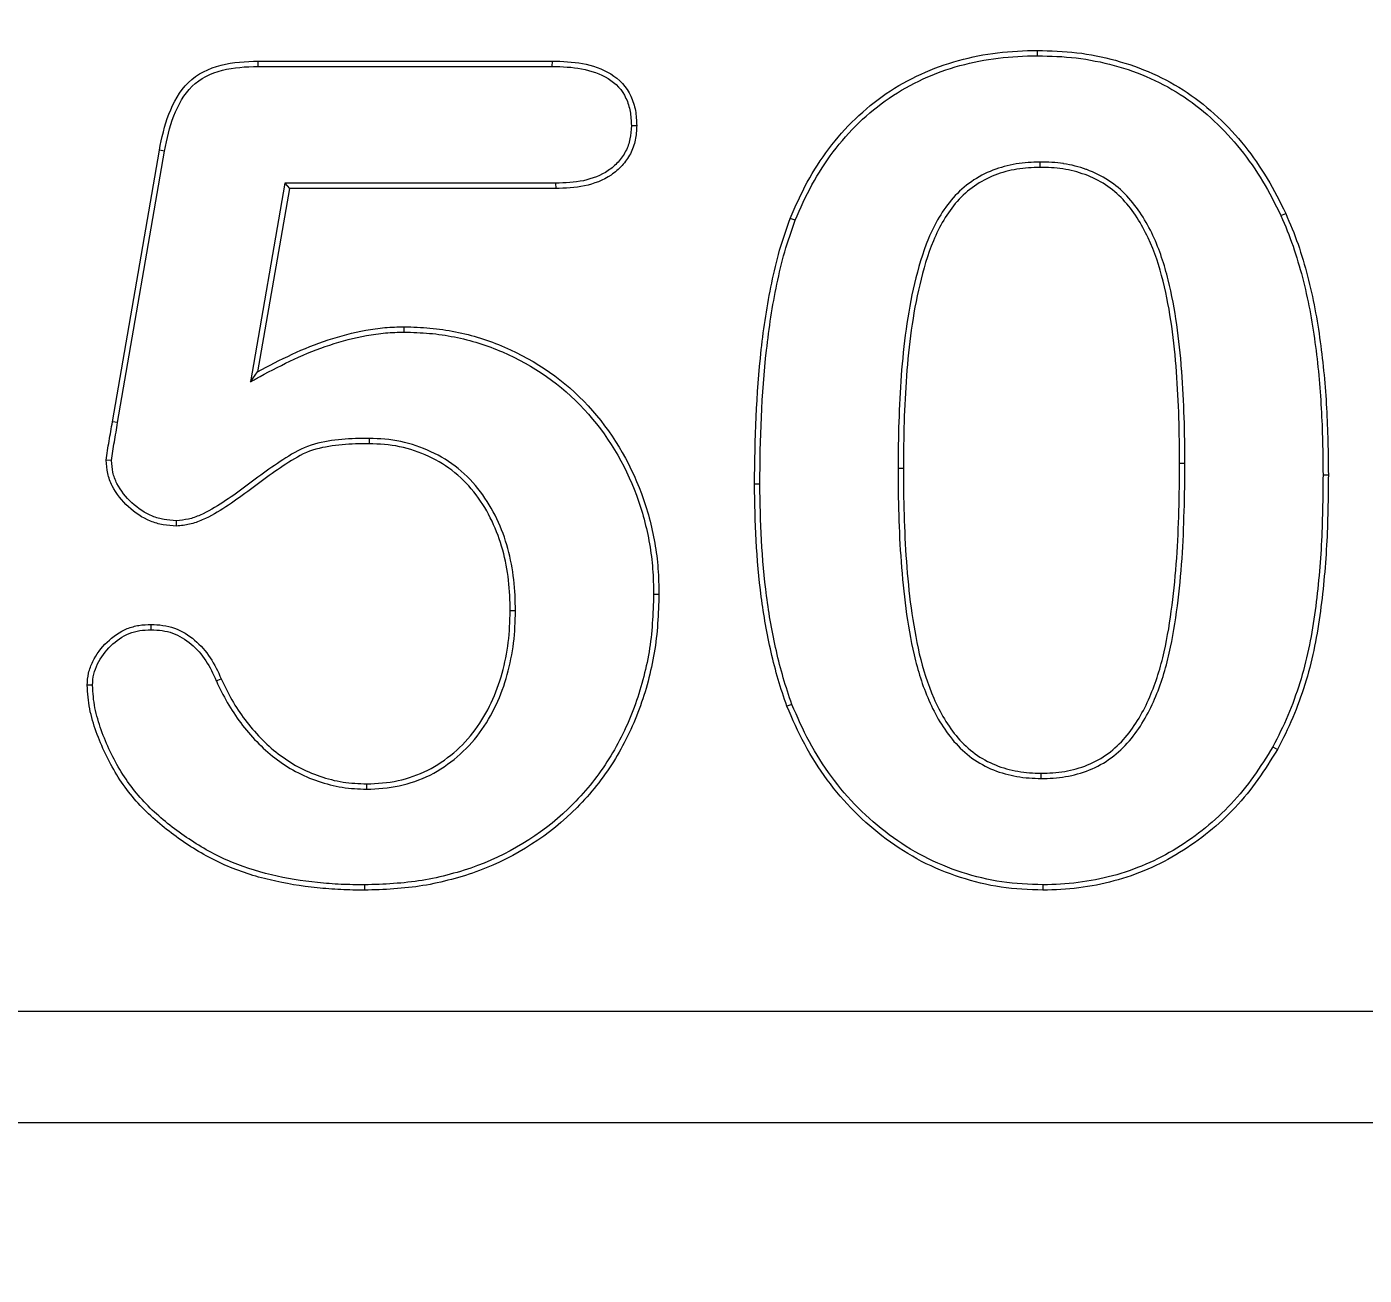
# Model space of a CAD drawing. Header units: millimetres. Extents: x 13 to 608, y 13 to 467.
# Drawn here: x 107.98 to 113.49, y 101.41 to 106.55 of the extents above; entities that cross this region are included whole.
import ezdxf

# ---------------------------------------------------------------- set-up
doc = ezdxf.new("R2010")
doc.units = ezdxf.units.MM
doc.header["$LTSCALE"] = 2.222222
for name, color, linetype, lineweight in [('Dimension (ANSI)', 7, 'Continuous', 9), ('Visible (ANSI)', 7, 'Continuous', 9), ('Visible Narrow (ANSI)', 7, 'Continuous', 9)]:
    doc.layers.add(name, color=color, linetype=linetype, lineweight=lineweight)
doc.styles.add('Note Text (ANSI)', font='arial.ttf')
doc.dimstyles.new('Default - mm (ANSI)', dxfattribs={"dimscale": 2.222222, "dimtxt": 2, "dimasz": 2, "dimexe": 3.175, "dimexo": 1, "dimgap": 0.8, "dimtad": 0, "dimtih": 1, "dimtoh": 1, "dimrnd": 1e-08, "dimzin": 4, "dimdsep": 46, "dimtxsty": 'Note Text (ANSI)', "dimblk": 'Filled-1', "dimcen": 0.09, "dimdle": 10, "dimclrd": 256, "dimclre": 256, "dimclrt": 256, "dimadec": 1, "dimazin": 0, "dimtfac": 1.524, "dimtofl": 0, "dimtmove": 0, "dimatfit": 3, "dimfxl": 1, "dimtolj": 1, "dimtzin": 0, "dimlwd": -1, "dimlwe": -1, "dimarcsym": 0})

# ---------------------------------------------------------------- blocks, each defined once
blk = doc.blocks.new('Filled-1')
at = {"color": 0}
for p, q in [((0, 0), (-1, 0.15)), ((-1, 0.15), (-1, -0.15)), ((-1, 0), (0, 0)), ((-1, -0.15), (0, 0))]:
    blk.add_line(p, q, dxfattribs=at)
at = {"color": 0, "flags": 128}
blk.add_lwpolyline([(-1, -0.15), (0, 0), (-1, 0.15), (-1, -0.15)], dxfattribs=at)
at = {"color": 0}
blk.add_solid([(-1, -0.15), (0, 0), (-1, 0.15), (-1, -0.15)], dxfattribs=at)
blk = doc.blocks.new('*D34')
at = {"layer": 'Defpoints', "color": 0, "transparency": 16777216}
for p in [(170.1942, 133.0437), (57.1942, 81.0437), (139.9513, 81.0437)]:
    blk.add_point(p, dxfattribs=at)
at = {"layer": 'Dimension (ANSI)', "transparency": 16777216}
for p, q in [((167.9719, 133.0437), (132.8958, 133.0437)), ((139.9513, 128.5992), (139.9513, 114.1005)), ((139.9513, 85.4881), (139.9513, 96.7544)), ((59.4164, 81.0437), (147.0069, 81.0437))]:
    blk.add_line(p, q, dxfattribs=at)
at = {"layer": 'Dimension (ANSI)', "transparency": 16777216, "xscale": 4.444444444444445, "yscale": 4.444444444444445, "zscale": 4.444444444444445}
for p, rotation in [((139.9513, 133.0437), 90), ((139.9513, 81.0437), 270)]:
    blk.add_blockref('Filled-1', p, dxfattribs=dict(at, rotation=rotation))
at = {"layer": 'Dimension (ANSI)', "transparency": 16777216, "char_height": 4.44444, "attachment_point": 5, "style": 'Note Text (ANSI)'}
for s, insert in [('\\A1; 52.00', (139.9513, 109.4744)), ('\\A1;[2.05]', (139.9513, 100.8014))]:
    blk.add_mtext(s, dxfattribs=dict(at, insert=insert))
blk = doc.blocks.new('*D35')
at = {"layer": 'Defpoints', "color": 0, "transparency": 16777216}
for p in [(170.1942, 133.0437), (170.1942, 119.7735), (57.1942, 81.0437)]:
    blk.add_point(p, dxfattribs=at)
at = {"layer": 'Dimension (ANSI)', "transparency": 16777216}
for p, q in [((170.1942, 130.8214), (170.1942, 112.718)), ((57.1942, 83.2659), (57.1942, 126.8291)), ((61.6386, 119.7735), (102.5871, 119.7735)), ((165.7497, 119.7735), (126.561, 119.7735))]:
    blk.add_line(p, q, dxfattribs=at)
at = {"layer": 'Dimension (ANSI)', "transparency": 16777216, "xscale": 4.444444444444445, "yscale": 4.444444444444445, "zscale": 4.444444444444445, "rotation": 180}
blk.add_blockref('Filled-1', (57.1942, 119.7735), dxfattribs=at)
at = {"layer": 'Dimension (ANSI)', "transparency": 16777216, "xscale": 4.444444444444445, "yscale": 4.444444444444445, "zscale": 4.444444444444445}
blk.add_blockref('Filled-1', (170.1942, 119.7735), dxfattribs=at)
at = {"layer": 'Dimension (ANSI)', "transparency": 16777216, "attachment_point": 5, "style": 'Note Text (ANSI)'}
for s, insert, char_height in [('\\A1; 113.00', (114.5741, 123.822), 4.444444), ('\\A1;[4.45]', (114.5741, 115.1566), 4.44444)]:
    blk.add_mtext(s, dxfattribs=dict(at, insert=insert, char_height=char_height))

msp = doc.modelspace()

# ---------------------------------------------------------------- linework, layer by layer
at = {"layer": 'Visible (ANSI)'}
for p, q in [((112.1464, 106.4343), (112.1465, 106.4562)), ((108.937, 106.4124), (110.149, 106.4124)), ((108.9373, 106.3905), (108.937, 106.4124)), ((110.1488, 106.3905), (110.149, 106.4124)), ((108.9373, 106.3905), (110.1488, 106.3905)), ((110.4744, 106.1466), (110.4963, 106.1465)), ((108.3375, 104.9276), (108.531, 106.046)), ((108.3591, 104.924), (108.5525, 106.042)), ((108.5525, 106.042), (108.531, 106.046)), ((112.1566, 105.9968), (112.1568, 105.9749)), ((109.0478, 105.9093), (108.9056, 105.0915)), ((109.0478, 105.9093), (109.0662, 105.8874)), ((110.1623, 105.9093), (109.0478, 105.9093)), ((110.1623, 105.9093), (110.1627, 105.8874)), ((109.0662, 105.8874), (108.935, 105.1327)), ((110.1627, 105.8874), (109.0662, 105.8874)), ((111.149, 105.7571), (111.1286, 105.765)), ((113.1486, 105.7764), (113.1685, 105.7856)), ((109.5392, 105.2968), (109.5393, 105.3187)), ((108.9056, 105.0915), (108.935, 105.1327)), ((109.3946, 104.8593), (109.3944, 104.8374)), ((108.3342, 104.7687), (108.3122, 104.7691)), ((108.6003, 104.5203), (108.6007, 104.4983)), ((110.566, 104.2175), (110.5879, 104.2174)), ((109.9973, 104.149), (109.9754, 104.149)), ((108.4969, 104.0718), (108.4968, 104.0937)), ((108.7654, 103.8609), (108.7853, 103.8701)), ((108.2555, 103.8434), (108.2336, 103.8435)), ((111.1354, 103.7645), (111.115, 103.7566)), ((113.1152, 103.5897), (113.1343, 103.5789)), ((109.3847, 103.4155), (109.3848, 103.4374)), ((112.1615, 103.4593), (112.1615, 103.4812)), ((109.3758, 103.0218), (109.3759, 102.9999)), ((112.1692, 103.0218), (112.1691, 102.9999)), ((101.6942, 102.0437), (125.6942, 102.0437))]:
    msp.add_line(p, q, dxfattribs=at)
for points, knots in [([(111.1286, 105.765), (111.1501, 105.8154), (111.1724, 105.8656), (111.2253, 105.9615), (111.2549, 106.0078), (111.3538, 106.1392), (111.4334, 106.2165), (111.5692, 106.3092), (111.6173, 106.3358), (111.7168, 106.3818), (111.7686, 106.4001), (111.8742, 106.4293), (111.9281, 106.4399), (112.0369, 106.4532), (112.0917, 106.4552), (112.1465, 106.4562)], [0, 0, 0, 0, 0.000162455, 0.000162455, 0.00032491, 0.00032491, 0.00064982, 0.00064982, 0.000812275, 0.000812275, 0.00097473, 0.00097473, 0.001137185, 0.001137185, 0.00129964, 0.00129964, 0.00129964, 0.00129964]), ([(112.1465, 106.4562), (112.2006, 106.4549), (112.2548, 106.4533), (112.3623, 106.4404), (112.4156, 106.4297), (112.5723, 106.3869), (112.6729, 106.3431), (112.8527, 106.2223), (112.932, 106.1467), (113.0335, 106.0199), (113.0646, 105.9755), (113.1203, 105.8826), (113.1445, 105.8341), (113.1685, 105.7856)], [0, 0, 0, 0, 0.000160654, 0.000160654, 0.000321308, 0.000321308, 0.000642615, 0.000642615, 0.000963923, 0.000963923, 0.001124577, 0.001124577, 0.001285231, 0.001285231, 0.001285231, 0.001285231]), ([(108.531, 106.046), (108.5408, 106.0962), (108.5515, 106.1466), (108.5888, 106.242), (108.614, 106.2881), (108.687, 106.3602), (108.7351, 106.3827), (108.8343, 106.4085), (108.8859, 106.411), (108.937, 106.4124)], [0, 0, 0, 0, 0.0001518237, 0.0001518237, 0.0003036473, 0.0003036473, 0.000455471, 0.000455471, 0.0006072947, 0.0006072947, 0.0006072947, 0.0006072947]), ([(110.149, 106.4124), (110.1905, 106.4114), (110.2323, 106.4099), (110.3141, 106.3944), (110.3543, 106.3812), (110.4253, 106.3378), (110.4546, 106.3059), (110.4808, 106.2491), (110.4872, 106.229), (110.4945, 106.1882), (110.4954, 106.1673), (110.4963, 106.1465)], [0, 0, 0, 0, 0.000123318, 0.000123318, 0.0002466361, 0.0002466361, 0.0003699541, 0.0003699541, 0.0004316131, 0.0004316131, 0.0004932721, 0.0004932721, 0.0004932721, 0.0004932721]), ([(111.149, 105.7571), (111.1704, 105.8073), (111.1922, 105.856), (111.244, 105.9502), (111.2731, 105.9955), (111.3699, 106.1243), (111.4476, 106.1997), (111.5806, 106.2905), (111.6273, 106.3163), (111.7252, 106.3616), (111.7752, 106.3792), (111.8793, 106.408), (111.9317, 106.4183), (112.0385, 106.4314), (112.0917, 106.4334), (112.1464, 106.4343)], [0, 0, 0, 0, 0.000158722, 0.000158722, 0.000318062, 0.000318062, 0.000636741, 0.000636741, 0.00079608, 0.00079608, 0.000955419, 0.000955419, 0.001114759, 0.001114759, 0.001273674, 0.001273674, 0.001273674, 0.001273674]), ([(112.1464, 106.4343), (112.2005, 106.433), (112.2534, 106.4315), (112.3586, 106.4188), (112.4108, 106.4084), (112.5646, 106.3663), (112.663, 106.3234), (112.8382, 106.2057), (112.916, 106.1317), (113.0158, 106.0069), (113.0464, 105.9634), (113.101, 105.8723), (113.1247, 105.8248), (113.1486, 105.7764)], [0, 0, 0, 0, 0.000157286, 0.000157286, 0.000314997, 0.000314997, 0.000630418, 0.000630418, 0.00094584, 0.00094584, 0.001103551, 0.001103551, 0.001260714, 0.001260714, 0.001260714, 0.001260714]), ([(108.5525, 106.042), (108.5623, 106.0922), (108.5726, 106.1407), (108.6084, 106.2321), (108.6326, 106.2757), (108.6991, 106.3415), (108.743, 106.3622), (108.8373, 106.3866), (108.8861, 106.3891), (108.9373, 106.3905)], [0, 0, 0, 0, 0.0001439918, 0.0001439918, 0.0002882148, 0.0002882148, 0.0004324379, 0.0004324379, 0.0005763771, 0.0005763771, 0.0005763771, 0.0005763771]), ([(110.1488, 106.3905), (110.1903, 106.3895), (110.2303, 106.388), (110.308, 106.3733), (110.3459, 106.3607), (110.4109, 106.321), (110.4363, 106.2933), (110.4602, 106.2416), (110.466, 106.2233), (110.4726, 106.1865), (110.4735, 106.1671), (110.4744, 106.1466)], [0, 0, 0, 0, 0.0001146456, 0.0001146456, 0.000229547, 0.000229547, 0.0003444485, 0.0003444485, 0.0004018993, 0.0004018993, 0.0004583508, 0.0004583508, 0.0004583508, 0.0004583508]), ([(110.4744, 106.1466), (110.4733, 106.1271), (110.4722, 106.1088), (110.4651, 106.0741), (110.4591, 106.0572), (110.4425, 106.0256), (110.4317, 106.0105), (110.4076, 105.9833), (110.3942, 105.9716), (110.3488, 105.9415), (110.3135, 105.9277), (110.2402, 105.9125), (110.2018, 105.9108), (110.1623, 105.9093)], [0, 0, 0, 0, 0.0000539712, 0.0000539712, 0.0001089401, 0.0001089401, 0.0001639089, 0.0001639089, 0.0002188777, 0.0002188777, 0.0003288154, 0.0003288154, 0.0004383748, 0.0004383748, 0.0004383748, 0.0004383748]), ([(110.4963, 106.1465), (110.4952, 106.1266), (110.4941, 106.1067), (110.4861, 106.0678), (110.4794, 106.0488), (110.4609, 106.0136), (110.4492, 105.9972), (110.4228, 105.9675), (110.4077, 105.9543), (110.358, 105.9214), (110.3202, 105.9067), (110.2423, 105.8906), (110.2023, 105.8889), (110.1627, 105.8874)], [0, 0, 0, 0, 0.0000592438, 0.0000592438, 0.0001184875, 0.0001184875, 0.0001777313, 0.0001777313, 0.0002369751, 0.0002369751, 0.0003554626, 0.0003554626, 0.0004739501, 0.0004739501, 0.0004739501, 0.0004739501]), ([(112.1566, 105.9968), (112.1564, 105.9968), (112.1562, 105.9968), (112.156, 105.9968), (112.1246, 105.9958), (112.0912, 105.9945), (112.0258, 105.9833), (111.9939, 105.9748), (111.9004, 105.9391), (111.8439, 105.8992), (111.7555, 105.7995), (111.7227, 105.7417), (111.6727, 105.6213), (111.655, 105.5594), (111.6106, 105.3721), (111.5952, 105.2451), (111.5756, 104.9911), (111.5734, 104.8637), (111.5723, 104.7371), (111.5723, 104.7371), (111.5723, 104.737), (111.5723, 104.737)], [0, 0, 0, 0, 0.000000601, 0.000000601, 0.000000601, 0.00009667, 0.00009667, 0.00019274, 0.00019274, 0.000384878, 0.000384878, 0.000577017, 0.000577017, 0.000769155, 0.000769155, 0.001153433, 0.001153433, 0.00153771, 0.00153771, 0.00153771, 0.001537824, 0.001537824, 0.001537824, 0.001537824]), ([(112.1568, 105.9749), (112.1251, 105.9739), (112.0934, 105.9727), (112.031, 105.962), (112.0001, 105.9538), (111.9114, 105.9199), (111.8581, 105.8823), (111.774, 105.7874), (111.7422, 105.7316), (111.6936, 105.6146), (111.6761, 105.5535), (111.6323, 105.3688), (111.617, 105.2426), (111.5974, 104.9902), (111.5952, 104.8635), (111.5942, 104.7369)], [0, 0, 0, 0, 0.00009405, 0.00009405, 0.0001881, 0.0001881, 0.0003762, 0.0003762, 0.0005643, 0.0005643, 0.0007524, 0.0007524, 0.0011286, 0.0011286, 0.001504799, 0.001504799, 0.001504799, 0.001504799]), ([(112.7535, 104.7554), (112.7533, 104.882), (112.7502, 105.0084), (112.7406, 105.1346), (112.7405, 105.1367), (112.7403, 105.1389), (112.7401, 105.1411), (112.7305, 105.2655), (112.7151, 105.3903), (112.6849, 105.5116), (112.6693, 105.5743), (112.6493, 105.6358), (112.622, 105.694), (112.5943, 105.753), (112.5598, 105.809), (112.5148, 105.8572), (112.4693, 105.9059), (112.4121, 105.9431), (112.3497, 105.9656), (112.349, 105.9658), (112.3483, 105.9661), (112.3476, 105.9663), (112.3174, 105.9771), (112.2862, 105.9852), (112.2543, 105.99), (112.2541, 105.9901), (112.2539, 105.9901), (112.2537, 105.9901), (112.2217, 105.995), (112.1895, 105.9961), (112.1572, 105.9968), (112.157, 105.9968), (112.1568, 105.9968), (112.1566, 105.9968)], [0, 0, 0, 0, 0.000379278, 0.000379278, 0.000379278, 0.000385795, 0.000385795, 0.000385795, 0.000760203, 0.000760203, 0.000760203, 0.000953806, 0.000953806, 0.000953806, 0.001149746, 0.001149746, 0.001149746, 0.001348008, 0.001348008, 0.001348008, 0.001350282, 0.001350282, 0.001350282, 0.001446172, 0.001446172, 0.001446172, 0.001446731, 0.001446731, 0.001446731, 0.001542595, 0.001542595, 0.001542595, 0.00154318, 0.00154318, 0.00154318, 0.00154318]), ([(112.7317, 104.7554), (112.7314, 104.8813), (112.7283, 105.0073), (112.7093, 105.2585), (112.6942, 105.3841), (112.6485, 105.5675), (112.629, 105.6277), (112.5754, 105.7418), (112.5419, 105.7962), (112.4558, 105.8883), (112.4016, 105.9236), (112.3127, 105.9556), (112.2821, 105.9637), (112.2198, 105.9732), (112.1882, 105.9742), (112.1568, 105.9749)], [0, 0, 0, 0, 0.000377163, 0.000377163, 0.000754326, 0.000754326, 0.000942908, 0.000942908, 0.001131489, 0.001131489, 0.001320071, 0.001320071, 0.001414362, 0.001414362, 0.001508652, 0.001508652, 0.001508652, 0.001508652]), ([(110.9817, 104.6706), (110.9827, 104.8555), (110.9886, 105.0407), (111.0195, 105.3165), (111.0332, 105.4081), (111.0617, 105.5439), (111.0722, 105.5889), (111.0975, 105.6779), (111.113, 105.7215), (111.1286, 105.765)], [0, 0, 0, 0, 0.000555535, 0.000555535, 0.000833303, 0.000833303, 0.000972187, 0.000972187, 0.001111071, 0.001111071, 0.001111071, 0.001111071]), ([(111.0035, 104.6706), (111.0045, 104.8551), (111.0105, 105.0395), (111.0411, 105.3135), (111.0548, 105.4044), (111.083, 105.539), (111.0935, 105.5837), (111.1183, 105.671), (111.1334, 105.7136), (111.149, 105.7571)], [0, 0, 0, 0, 0.000551656, 0.000551656, 0.000827557, 0.000827557, 0.000965507, 0.000965507, 0.001102825, 0.001102825, 0.001102825, 0.001102825]), ([(113.1486, 105.7764), (113.1667, 105.7344), (113.1841, 105.6934), (113.2133, 105.6085), (113.2259, 105.5648), (113.2605, 105.4334), (113.2768, 105.3442), (113.3015, 105.1642), (113.3096, 105.0736), (113.3201, 104.8919), (113.3215, 104.8011), (113.3223, 104.7096)], [0, 0, 0, 0, 0.000135406, 0.000135406, 0.000271369, 0.000271369, 0.000543296, 0.000543296, 0.000815223, 0.000815223, 0.001086963, 0.001086963, 0.001086963, 0.001086963]), ([(113.1685, 105.7856), (113.1866, 105.7435), (113.2045, 105.7014), (113.2342, 105.6148), (113.2469, 105.5708), (113.2819, 105.4381), (113.2984, 105.3479), (113.3232, 105.1665), (113.3314, 105.0753), (113.342, 104.8926), (113.3434, 104.8011), (113.3442, 104.7096)], [0, 0, 0, 0, 0.00013706, 0.00013706, 0.000274121, 0.000274121, 0.000548242, 0.000548242, 0.000822363, 0.000822363, 0.001096484, 0.001096484, 0.001096484, 0.001096484]), ([(108.935, 105.1327), (109.0281, 105.1842), (109.1243, 105.2313), (109.2763, 105.281), (109.3278, 105.2948), (109.4066, 105.3087), (109.433, 105.3127), (109.486, 105.3175), (109.5126, 105.3181), (109.5393, 105.3187)], [0, 0, 0, 0, 0.0003187421, 0.0003187421, 0.0004781131, 0.0004781131, 0.0005577986, 0.0005577986, 0.0006374842, 0.0006374842, 0.0006374842, 0.0006374842]), ([(109.5393, 105.3187), (109.5746, 105.3176), (109.61, 105.3165), (109.6803, 105.3103), (109.7154, 105.3052), (109.8194, 105.2844), (109.8872, 105.2633), (110.0819, 105.1791), (110.2007, 105.0969), (110.3921, 104.8889), (110.4664, 104.7655), (110.5401, 104.5667), (110.5585, 104.4981), (110.5768, 104.3937), (110.5813, 104.3585), (110.5863, 104.2881), (110.5871, 104.2527), (110.5879, 104.2174)], [0, 0, 0, 0, 0.000105049, 0.000105049, 0.000210098, 0.000210098, 0.000420196, 0.000420196, 0.000840392, 0.000840392, 0.001260588, 0.001260588, 0.001470686, 0.001470686, 0.001575735, 0.001575735, 0.001680784, 0.001680784, 0.001680784, 0.001680784]), ([(108.9056, 105.0915), (108.9189, 105.0989), (108.9322, 105.1062), (108.9456, 105.1136), (109.0384, 105.1648), (109.1327, 105.2111), (109.2823, 105.2599), (109.3326, 105.2734), (109.4099, 105.2871), (109.4358, 105.2909), (109.487, 105.2956), (109.5126, 105.2962), (109.5392, 105.2968)], [0, 0, 0, 0, 0.0000451342, 0.0000451342, 0.0000451342, 0.000359879, 0.000359879, 0.0005172514, 0.0005172514, 0.0005959377, 0.0005959377, 0.0006740786, 0.0006740786, 0.0006740786, 0.0006740786]), ([(109.5392, 105.2968), (109.5743, 105.2957), (109.6091, 105.2947), (109.6776, 105.2886), (109.7118, 105.2836), (109.8137, 105.2633), (109.8798, 105.2426), (110.0706, 105.1601), (110.1866, 105.0799), (110.374, 104.8763), (110.4469, 104.7553), (110.5191, 104.5604), (110.5372, 104.493), (110.5551, 104.3906), (110.5595, 104.3562), (110.5645, 104.2874), (110.5653, 104.2526), (110.566, 104.2175)], [0, 0, 0, 0, 0.000102453, 0.000102453, 0.000205447, 0.000205447, 0.000411434, 0.000411434, 0.000823408, 0.000823408, 0.001235382, 0.001235382, 0.001441369, 0.001441369, 0.001544362, 0.001544362, 0.001646814, 0.001646814, 0.001646814, 0.001646814]), ([(108.3122, 104.7691), (108.3145, 104.7957), (108.3196, 104.8221), (108.3287, 104.8748), (108.3331, 104.9012), (108.3375, 104.9276)], [0, 0, 0, 0, 0.0000802843, 0.0000802843, 0.0001605686, 0.0001605686, 0.0001605686, 0.0001605686]), ([(108.3342, 104.7687), (108.3364, 104.7931), (108.3413, 104.8189), (108.3502, 104.8712), (108.3547, 104.8976), (108.3591, 104.924)], [0, 0, 0, 0, 0.0000777844, 0.0000777844, 0.0001571901, 0.0001571901, 0.0001571901, 0.0001571901]), ([(109.3946, 104.8593), (109.3945, 104.8593), (109.3943, 104.8593), (109.3942, 104.8593), (109.3574, 104.859), (109.3196, 104.8586), (109.2442, 104.8513), (109.207, 104.846), (109.1316, 104.8254), (109.095, 104.8069), (109.0318, 104.7663), (109.0011, 104.7461), (108.91, 104.6813), (108.8524, 104.635), (108.7623, 104.5757), (108.7311, 104.5578), (108.6828, 104.5365), (108.6667, 104.5307), (108.6351, 104.5236), (108.6182, 104.5219), (108.6003, 104.5203)], [0, 0, 0, 0, 0.000000479, 0.000000479, 0.000000479, 0.0001117507, 0.0001117507, 0.0002230223, 0.0002230223, 0.0003342939, 0.0003342939, 0.0004455656, 0.0004455656, 0.0006681088, 0.0006681088, 0.0007793805, 0.0007793805, 0.0008350163, 0.0008350163, 0.0008890037, 0.0008890037, 0.0008890037, 0.0008890037]), ([(109.9973, 104.149), (109.9973, 104.1492), (109.9973, 104.1493), (109.9973, 104.1495), (109.9964, 104.1916), (109.9953, 104.2349), (109.9853, 104.3211), (109.9771, 104.3636), (109.9429, 104.4894), (109.9053, 104.5699), (109.8261, 104.6749), (109.7958, 104.7072), (109.7272, 104.763), (109.689, 104.786), (109.6095, 104.8227), (109.5679, 104.8373), (109.4816, 104.8555), (109.4371, 104.8578), (109.3951, 104.8593), (109.395, 104.8593), (109.3948, 104.8593), (109.3946, 104.8593)], [0, 0, 0, 0, 0.000000556, 0.000000556, 0.000000556, 0.000130358, 0.000130358, 0.000260161, 0.000260161, 0.000519766, 0.000519766, 0.000649569, 0.000649569, 0.000779371, 0.000779371, 0.000909174, 0.000909174, 0.001038977, 0.001038977, 0.001038977, 0.001039465, 0.001039465, 0.001039465, 0.001039465]), ([(109.3944, 104.8374), (109.3575, 104.8371), (109.3206, 104.8367), (109.2473, 104.8296), (109.2106, 104.8243), (109.1395, 104.8049), (109.1063, 104.7881), (109.0442, 104.7483), (109.0134, 104.7281), (108.9234, 104.6639), (108.8659, 104.6176), (108.7736, 104.557), (108.7416, 104.5385), (108.6908, 104.5162), (108.6734, 104.5098), (108.6375, 104.5017), (108.6191, 104.5), (108.6007, 104.4983)], [0, 0, 0, 0, 0.0001117653, 0.0001117653, 0.0002235306, 0.0002235306, 0.0003352959, 0.0003352959, 0.0004470612, 0.0004470612, 0.0006705918, 0.0006705918, 0.000782357, 0.000782357, 0.0008382397, 0.0008382397, 0.0008941223, 0.0008941223, 0.0008941223, 0.0008941223]), ([(109.9754, 104.149), (109.9745, 104.1913), (109.9735, 104.2335), (109.9637, 104.3174), (109.9556, 104.359), (109.9224, 104.4813), (109.886, 104.5592), (109.8096, 104.6604), (109.7805, 104.6915), (109.7149, 104.7448), (109.6785, 104.7668), (109.6017, 104.8022), (109.5616, 104.8163), (109.4789, 104.8337), (109.4365, 104.8359), (109.3944, 104.8374)], [0, 0, 0, 0, 0.000125587, 0.000125587, 0.000251174, 0.000251174, 0.000502349, 0.000502349, 0.000627936, 0.000627936, 0.000753523, 0.000753523, 0.00087911, 0.00087911, 0.001004697, 0.001004697, 0.001004697, 0.001004697]), ([(108.6007, 104.4983), (108.5825, 104.4994), (108.5644, 104.5005), (108.5286, 104.5067), (108.511, 104.5119), (108.4605, 104.5325), (108.4298, 104.5531), (108.3765, 104.6026), (108.3532, 104.6312), (108.3286, 104.68), (108.3222, 104.6972), (108.3144, 104.7327), (108.3133, 104.7509), (108.3122, 104.7691)], [0, 0, 0, 0, 0.0000541038, 0.0000541038, 0.0001082076, 0.0001082076, 0.0002164151, 0.0002164151, 0.0003246227, 0.0003246227, 0.0003787265, 0.0003787265, 0.0004328303, 0.0004328303, 0.0004328303, 0.0004328303]), ([(108.6003, 104.5203), (108.5828, 104.5213), (108.566, 104.5224), (108.534, 104.528), (108.518, 104.5327), (108.4713, 104.5517), (108.4431, 104.5706), (108.393, 104.6171), (108.3713, 104.644), (108.3489, 104.6884), (108.3431, 104.7039), (108.3363, 104.7348), (108.3352, 104.7511), (108.3342, 104.7687)], [0, 0, 0, 0, 0.0000486838, 0.0000486838, 0.0000988791, 0.0000988791, 0.0001992696, 0.0001992696, 0.00029966, 0.00029966, 0.0003498553, 0.0003498553, 0.0003985627, 0.0003985627, 0.0003985627, 0.0003985627]), ([(112.1615, 103.4593), (112.1617, 103.4593), (112.1618, 103.4593), (112.1619, 103.4593), (112.1943, 103.4599), (112.2288, 103.4612), (112.2959, 103.473), (112.3283, 103.482), (112.4241, 103.5197), (112.4808, 103.5627), (112.569, 103.666), (112.6022, 103.7251), (112.6552, 103.8473), (112.6748, 103.911), (112.704, 104.0397), (112.7141, 104.1045), (112.7307, 104.2343), (112.7371, 104.2993), (112.7464, 104.4297), (112.7486, 104.495), (112.7526, 104.6249), (112.7535, 104.6905), (112.7535, 104.7554)], [0, 0, 0, 0, 0.000000401, 0.000000401, 0.000000401, 0.00009938, 0.00009938, 0.000198359, 0.000198359, 0.000396317, 0.000396317, 0.000594276, 0.000594276, 0.000792234, 0.000792234, 0.000990192, 0.000990192, 0.001188151, 0.001188151, 0.001386109, 0.001386109, 0.001584067, 0.001584067, 0.001584067, 0.001584067]), ([(112.1615, 103.4812), (112.194, 103.4817), (112.2266, 103.483), (112.2906, 103.4943), (112.322, 103.503), (112.4127, 103.5387), (112.4661, 103.5791), (112.5504, 103.6779), (112.5828, 103.7353), (112.6345, 103.8545), (112.6537, 103.9168), (112.6825, 104.0435), (112.6925, 104.1078), (112.709, 104.2366), (112.7154, 104.3012), (112.7246, 104.4308), (112.7267, 104.4957), (112.7307, 104.6255), (112.7316, 104.6904), (112.7317, 104.7554)], [0, 0, 0, 0, 0.000096891, 0.000096891, 0.000193782, 0.000193782, 0.000387564, 0.000387564, 0.000581345, 0.000581345, 0.000775127, 0.000775127, 0.000968909, 0.000968909, 0.001162691, 0.001162691, 0.001356472, 0.001356472, 0.001550254, 0.001550254, 0.001550254, 0.001550254]), ([(111.5723, 104.737), (111.5723, 104.737), (111.5723, 104.7369), (111.5723, 104.7369), (111.5725, 104.6082), (111.5756, 104.4801), (111.5896, 104.2869), (111.5956, 104.2229), (111.6133, 104.0947), (111.6238, 104.031), (111.6537, 103.9044), (111.6727, 103.8415), (111.7259, 103.721), (111.7585, 103.663), (111.8249, 103.5867), (111.8489, 103.5639), (111.9043, 103.5233), (111.9339, 103.5074), (111.9967, 103.4819), (112.0293, 103.4734), (112.0948, 103.4617), (112.1292, 103.4599), (112.1612, 103.4593), (112.1613, 103.4593), (112.1614, 103.4593), (112.1615, 103.4593)], [0, 0, 0, 0, 0.000000115, 0.000000115, 0.000000115, 0.000392215, 0.000392215, 0.000588265, 0.000588265, 0.000784315, 0.000784315, 0.000980365, 0.000980365, 0.001176416, 0.001176416, 0.001274441, 0.001274441, 0.001372466, 0.001372466, 0.001470491, 0.001470491, 0.001568516, 0.001568516, 0.001568516, 0.001568918, 0.001568918, 0.001568918, 0.001568918]), ([(111.5942, 104.7369), (111.5944, 104.6089), (111.5975, 104.4807), (111.6114, 104.289), (111.6174, 104.2252), (111.6349, 104.0983), (111.6453, 104.0351), (111.6748, 103.9104), (111.6935, 103.8487), (111.7452, 103.7315), (111.7772, 103.6748), (111.8403, 103.6024), (111.8637, 103.5802), (111.9153, 103.5423), (111.9438, 103.527), (112.0032, 103.5029), (112.0343, 103.4947), (112.0975, 103.4834), (112.1295, 103.4817), (112.1615, 103.4812)], [0, 0, 0, 0, 0.000383705, 0.000383705, 0.000575558, 0.000575558, 0.00076741, 0.00076741, 0.000959263, 0.000959263, 0.001151116, 0.001151116, 0.001247042, 0.001247042, 0.001342968, 0.001342968, 0.001438894, 0.001438894, 0.001534821, 0.001534821, 0.001534821, 0.001534821]), ([(113.3223, 104.7096), (113.3215, 104.6128), (113.3203, 104.5164), (113.3097, 104.3241), (113.3007, 104.2282), (113.2737, 104.0378), (113.2552, 103.944), (113.2121, 103.8072), (113.196, 103.762), (113.1589, 103.6748), (113.1373, 103.6326), (113.1152, 103.5897)], [0, 0, 0, 0, 0.000288891, 0.000288891, 0.00057797, 0.00057797, 0.000867048, 0.000867048, 0.001011587, 0.001011587, 0.001155302, 0.001155302, 0.001155302, 0.001155302]), ([(113.3442, 104.7096), (113.3433, 104.6127), (113.3422, 104.5158), (113.3315, 104.3224), (113.3225, 104.2258), (113.2952, 104.034), (113.2764, 103.9387), (113.2328, 103.8), (113.2164, 103.7543), (113.1786, 103.6652), (113.1565, 103.622), (113.1343, 103.5789)], [0, 0, 0, 0, 0.00029166, 0.00029166, 0.000583321, 0.000583321, 0.000874981, 0.000874981, 0.001020811, 0.001020811, 0.001166642, 0.001166642, 0.001166642, 0.001166642]), ([(111.115, 103.7566), (111.1023, 103.7932), (111.0897, 103.8298), (111.0681, 103.904), (111.0588, 103.9416), (111.0326, 104.0547), (111.0195, 104.131), (110.9889, 104.361), (110.9829, 104.516), (110.9817, 104.6706)], [0, 0, 0, 0, 0.0001158708, 0.0001158708, 0.0002317416, 0.0002317416, 0.0004634832, 0.0004634832, 0.0009269665, 0.0009269665, 0.0009269665, 0.0009269665]), ([(111.1354, 103.7645), (111.1228, 103.8009), (111.1105, 103.8367), (111.0893, 103.9096), (111.08, 103.9469), (111.054, 104.059), (111.0411, 104.1344), (111.0108, 104.3628), (111.0048, 104.5164), (111.0035, 104.6706)], [0, 0, 0, 0, 0.0001142653, 0.0001142653, 0.0002292433, 0.0002292433, 0.0004591992, 0.0004591992, 0.0009189652, 0.0009189652, 0.0009189652, 0.0009189652]), ([(110.566, 104.2175), (110.5637, 104.137), (110.5603, 104.0587), (110.5337, 103.9031), (110.5134, 103.8261), (110.4583, 103.6783), (110.4236, 103.6065), (110.3402, 103.4733), (110.2907, 103.4112), (110.1244, 103.2434), (109.9886, 103.1563), (109.8041, 103.0867), (109.7667, 103.0753), (109.6898, 103.0551), (109.6515, 103.0462), (109.535, 103.0275), (109.4554, 103.0232), (109.3758, 103.0218)], [0, 0, 0, 0, 0.000233397, 0.000233397, 0.000467333, 0.000467333, 0.000701268, 0.000701268, 0.000935204, 0.000935204, 0.001403075, 0.001403075, 0.001520043, 0.001520043, 0.001637011, 0.001637011, 0.001870681, 0.001870681, 0.001870681, 0.001870681]), ([(110.5879, 104.2174), (110.5856, 104.137), (110.5822, 104.0565), (110.555, 103.898), (110.5344, 103.8199), (110.4783, 103.6692), (110.4431, 103.5964), (110.3578, 103.4602), (110.3074, 103.3969), (110.1376, 103.2256), (109.9992, 103.1369), (109.8111, 103.066), (109.7727, 103.0542), (109.6949, 103.0338), (109.6557, 103.0247), (109.5367, 103.0057), (109.4562, 103.0014), (109.3759, 102.9999)], [0, 0, 0, 0, 0.000238037, 0.000238037, 0.000476074, 0.000476074, 0.00071411, 0.00071411, 0.000952147, 0.000952147, 0.001428221, 0.001428221, 0.001547239, 0.001547239, 0.001666257, 0.001666257, 0.001904294, 0.001904294, 0.001904294, 0.001904294]), ([(109.3847, 103.4155), (109.385, 103.4155), (109.3852, 103.4155), (109.3854, 103.4155), (109.4283, 103.4168), (109.4744, 103.4193), (109.5622, 103.4392), (109.6048, 103.4535), (109.6859, 103.4939), (109.7233, 103.5198), (109.791, 103.5781), (109.8225, 103.6107), (109.9021, 103.7196), (109.9397, 103.8013), (109.9752, 103.9297), (109.9837, 103.9731), (109.9947, 104.061), (109.9961, 104.1054), (109.9973, 104.1484), (109.9973, 104.1486), (109.9973, 104.1488), (109.9973, 104.149)], [0, 0, 0, 0, 0.000000741, 0.000000741, 0.000000741, 0.000133719, 0.000133719, 0.000266697, 0.000266697, 0.000399675, 0.000399675, 0.000532653, 0.000532653, 0.00079861, 0.00079861, 0.000931588, 0.000931588, 0.001064566, 0.001064566, 0.001064566, 0.001065123, 0.001065123, 0.001065123, 0.001065123]), ([(109.3848, 103.4374), (109.428, 103.4387), (109.4713, 103.441), (109.5556, 103.4602), (109.5969, 103.474), (109.6743, 103.5126), (109.7101, 103.5374), (109.7756, 103.5937), (109.8059, 103.625), (109.8824, 103.7296), (109.9193, 103.8095), (109.9538, 103.9344), (109.9621, 103.9769), (109.9728, 104.0626), (109.9742, 104.1058), (109.9754, 104.149)], [0, 0, 0, 0, 0.000128926, 0.000128926, 0.000257852, 0.000257852, 0.000386778, 0.000386778, 0.000515704, 0.000515704, 0.000773555, 0.000773555, 0.000902481, 0.000902481, 0.001031407, 0.001031407, 0.001031407, 0.001031407]), ([(108.2336, 103.8435), (108.2347, 103.8602), (108.2358, 103.8769), (108.2432, 103.9095), (108.2491, 103.9253), (108.2712, 103.9704), (108.2919, 103.9972), (108.3396, 104.0442), (108.3675, 104.0637), (108.4141, 104.0824), (108.4304, 104.087), (108.4633, 104.0921), (108.4801, 104.0929), (108.4968, 104.0937)], [0, 0, 0, 0, 0.0000495455, 0.0000495455, 0.0000990909, 0.0000990909, 0.0001981819, 0.0001981819, 0.0002972728, 0.0002972728, 0.0003468183, 0.0003468183, 0.0003963638, 0.0003963638, 0.0003963638, 0.0003963638]), ([(108.4968, 104.0937), (108.5291, 104.0924), (108.562, 104.0894), (108.6231, 104.0673), (108.6513, 104.0501), (108.7009, 104.0082), (108.7221, 103.9832), (108.7579, 103.9291), (108.7719, 103.8997), (108.7853, 103.8701)], [0, 0, 0, 0, 0.0000965728, 0.0000965728, 0.0001931456, 0.0001931456, 0.0002897185, 0.0002897185, 0.0003862913, 0.0003862913, 0.0003862913, 0.0003862913]), ([(108.2555, 103.8434), (108.2566, 103.8598), (108.2577, 103.8744), (108.2641, 103.9027), (108.2694, 103.917), (108.2895, 103.9581), (108.3088, 103.9832), (108.3533, 104.027), (108.3786, 104.0446), (108.4208, 104.0616), (108.4353, 104.0656), (108.4648, 104.0702), (108.4805, 104.071), (108.4969, 104.0718)], [0, 0, 0, 0, 0.0000444425, 0.0000444425, 0.0000901183, 0.0000901183, 0.0001814698, 0.0001814698, 0.0002728212, 0.0002728212, 0.000318497, 0.000318497, 0.0003633126, 0.0003633126, 0.0003633126, 0.0003633126]), ([(108.4969, 104.0718), (108.5288, 104.0705), (108.5576, 104.0677), (108.6128, 104.0477), (108.6389, 104.0319), (108.685, 103.993), (108.7048, 103.9697), (108.7388, 103.9185), (108.7519, 103.8908), (108.7653, 103.8611), (108.7654, 103.861), (108.7654, 103.861), (108.7654, 103.8609)], [0, 0, 0, 0, 0.0000893344, 0.0000893344, 0.000179539, 0.000179539, 0.0002697437, 0.0002697437, 0.0003599483, 0.0003599483, 0.0003599483, 0.0003601643, 0.0003601643, 0.0003601643, 0.0003601643]), ([(108.7853, 103.8701), (108.7994, 103.8406), (108.8135, 103.8111), (108.8457, 103.7543), (108.8639, 103.7271), (108.9231, 103.6489), (108.9683, 103.6011), (109.0462, 103.5414), (109.0735, 103.5231), (109.1309, 103.492), (109.1611, 103.4793), (109.2231, 103.4583), (109.2549, 103.4497), (109.3193, 103.4398), (109.3521, 103.4386), (109.3848, 103.4374)], [0, 0, 0, 0, 0.0000970815, 0.0000970815, 0.0001941631, 0.0001941631, 0.0003883262, 0.0003883262, 0.0004854077, 0.0004854077, 0.0005824893, 0.0005824893, 0.0006795708, 0.0006795708, 0.0007766524, 0.0007766524, 0.0007766524, 0.0007766524]), ([(109.3759, 102.9999), (109.3432, 103.0001), (109.3105, 103.0003), (109.2452, 103.0033), (109.2126, 103.0061), (109.1151, 103.016), (109.0504, 103.0264), (108.9233, 103.0568), (108.8606, 103.0765), (108.741, 103.1293), (108.6842, 103.1621), (108.5761, 103.2359), (108.5246, 103.2765), (108.4309, 103.3679), (108.3895, 103.4192), (108.3213, 103.5308), (108.2932, 103.5902), (108.2599, 103.6825), (108.2504, 103.714), (108.2377, 103.7781), (108.2356, 103.8108), (108.2336, 103.8435)], [0, 0, 0, 0, 0.00009764, 0.00009764, 0.000195281, 0.000195281, 0.000390562, 0.000390562, 0.000585843, 0.000585843, 0.000781123, 0.000781123, 0.000976404, 0.000976404, 0.001171685, 0.001171685, 0.001366966, 0.001366966, 0.001464606, 0.001464606, 0.001562247, 0.001562247, 0.001562247, 0.001562247]), ([(109.3758, 103.0218), (109.3432, 103.022), (109.3108, 103.0222), (109.2468, 103.0251), (109.2146, 103.0278), (109.1177, 103.0377), (109.0546, 103.0478), (108.9292, 103.0779), (108.8681, 103.0971), (108.7513, 103.1487), (108.6956, 103.1808), (108.5894, 103.2533), (108.5387, 103.2933), (108.4473, 103.3824), (108.4073, 103.432), (108.3408, 103.5408), (108.3132, 103.5992), (108.2808, 103.6891), (108.2716, 103.7197), (108.2596, 103.7805), (108.2575, 103.811), (108.2555, 103.8434)], [0, 0, 0, 0, 0.000095346, 0.000095346, 0.000190958, 0.000190958, 0.000382181, 0.000382181, 0.000573404, 0.000573404, 0.000764628, 0.000764628, 0.000955851, 0.000955851, 0.001147075, 0.001147075, 0.001338298, 0.001338298, 0.00143391, 0.00143391, 0.001528198, 0.001528198, 0.001528198, 0.001528198]), ([(108.7654, 103.8609), (108.7655, 103.8608), (108.7655, 103.8607), (108.7655, 103.8607), (108.7797, 103.8312), (108.794, 103.8012), (108.8271, 103.7427), (108.8459, 103.7146), (108.9066, 103.6344), (108.9534, 103.585), (109.0337, 103.5234), (109.0619, 103.5045), (109.1217, 103.4721), (109.1531, 103.4589), (109.2171, 103.4373), (109.2499, 103.4284), (109.3176, 103.4179), (109.3513, 103.4167), (109.384, 103.4156), (109.3842, 103.4155), (109.3845, 103.4155), (109.3847, 103.4155)], [0, 0, 0, 0, 0.000000239, 0.000000239, 0.000000239, 0.0001003437, 0.0001003437, 0.0002004483, 0.0002004483, 0.0004006576, 0.0004006576, 0.0005007622, 0.0005007622, 0.0006008668, 0.0006008668, 0.0007009715, 0.0007009715, 0.0008010761, 0.0008010761, 0.0008010761, 0.0008018084, 0.0008018084, 0.0008018084, 0.0008018084]), ([(112.1691, 102.9999), (112.1115, 103.0014), (112.0538, 103.0039), (111.9398, 103.0205), (111.8837, 103.0343), (111.7742, 103.0701), (111.7205, 103.0916), (111.6184, 103.1449), (111.5696, 103.1759), (111.4308, 103.2787), (111.349, 103.3617), (111.2465, 103.5008), (111.2157, 103.5496), (111.1606, 103.6508), (111.1373, 103.7036), (111.115, 103.7566)], [0, 0, 0, 0, 0.000171651, 0.000171651, 0.000343301, 0.000343301, 0.000514952, 0.000514952, 0.000686603, 0.000686603, 0.001029904, 0.001029904, 0.001201555, 0.001201555, 0.001373205, 0.001373205, 0.001373205, 0.001373205]), ([(112.1692, 103.0218), (112.1118, 103.0233), (112.0557, 103.0257), (111.9442, 103.042), (111.8896, 103.0554), (111.7819, 103.0905), (111.7294, 103.1116), (111.6298, 103.1637), (111.5817, 103.1941), (111.4456, 103.295), (111.3654, 103.3763), (111.2647, 103.5129), (111.2345, 103.5609), (111.1804, 103.6603), (111.1577, 103.7116), (111.1354, 103.7645)], [0, 0, 0, 0, 0.000168163, 0.000168163, 0.000336713, 0.000336713, 0.000505262, 0.000505262, 0.000673811, 0.000673811, 0.00101091, 0.00101091, 0.00117946, 0.00117946, 0.001347308, 0.001347308, 0.001347308, 0.001347308]), ([(113.1343, 103.5789), (113.1085, 103.5369), (113.0827, 103.4949), (113.0256, 103.4146), (112.9942, 103.3765), (112.8929, 103.2686), (112.8159, 103.2058), (112.6479, 103.1026), (112.5565, 103.0631), (112.4138, 103.0246), (112.3653, 103.0157), (112.2676, 103.0027), (112.2184, 103.0004), (112.1691, 102.9999)], [0, 0, 0, 0, 0.000146116, 0.000146116, 0.000292231, 0.000292231, 0.000584462, 0.000584462, 0.000876694, 0.000876694, 0.001022809, 0.001022809, 0.001168925, 0.001168925, 0.001168925, 0.001168925]), ([(113.1152, 103.5897), (113.0896, 103.5479), (113.0641, 103.5065), (113.0083, 103.4281), (112.9776, 103.3908), (112.8783, 103.2849), (112.8029, 103.2235), (112.638, 103.1222), (112.5487, 103.0836), (112.4092, 103.046), (112.3617, 103.0373), (112.2655, 103.0245), (112.2185, 103.0223), (112.1692, 103.0218)], [0, 0, 0, 0, 0.0001426, 0.0001426, 0.000286007, 0.000286007, 0.000572819, 0.000572819, 0.000859631, 0.000859631, 0.001003037, 0.001003037, 0.001146061, 0.001146061, 0.001146061, 0.001146061])]:
    msp.add_open_spline(points, degree=3, knots=knots, dxfattribs=at)
at = {"layer": 'Visible Narrow (ANSI)'}
for p, q in [((108.3591, 104.924), (108.3375, 104.9276)), ((112.7535, 104.7554), (112.7317, 104.7554)), ((111.5723, 104.737), (111.5942, 104.7369)), ((113.3223, 104.7096), (113.3442, 104.7096)), ((111.0035, 104.6706), (110.9817, 104.6706)), ((101.6942, 102.5019), (125.6942, 102.5019))]:
    msp.add_line(p, q, dxfattribs=at)

# ---------------------------------------------------------------- dimensions: what is measured, and where the dimension line sits
at = {"layer": 'Dimension (ANSI)'}
for base, p1, p2, angle, text, override, picture, middle in [((139.9513, 81.0437), (170.1942, 133.0437), (57.1942, 81.0437), 90, ' <>\\X[2.05]', {"dimgap": 0.8, "dimdec": 2, "dimpost": '\\X', "dimtol": 0, "dimlim": 0, "dimtp": 0, "dimtm": 0, "dimtdec": 2, "dimatfit": 1}, '*D34', (139.9513, 105.4274)), ((170.1942, 119.7735), (57.1942, 81.0437), (170.1942, 133.0437), 180, ' <>\\X[4.45]', {"dimgap": 0.8, "dimtih": 0, "dimtoh": 0, "dimdec": 2, "dimpost": '\\X', "dimtol": 0, "dimlim": 0, "dimtp": 0, "dimtm": 0, "dimtdec": 2, "dimatfit": 1}, '*D35', (114.5741, 119.7735))]:
    dim = msp.add_linear_dim(base=base, p1=p1, p2=p2, angle=angle, text=text, dimstyle='Default - mm (ANSI)', override=override, dxfattribs=at)
    dim.commit()
    dim.dimension.update_dxf_attribs({"geometry": picture, "text_midpoint": middle, "dimtype": 160})

doc.saveas('drawing.dxf')
